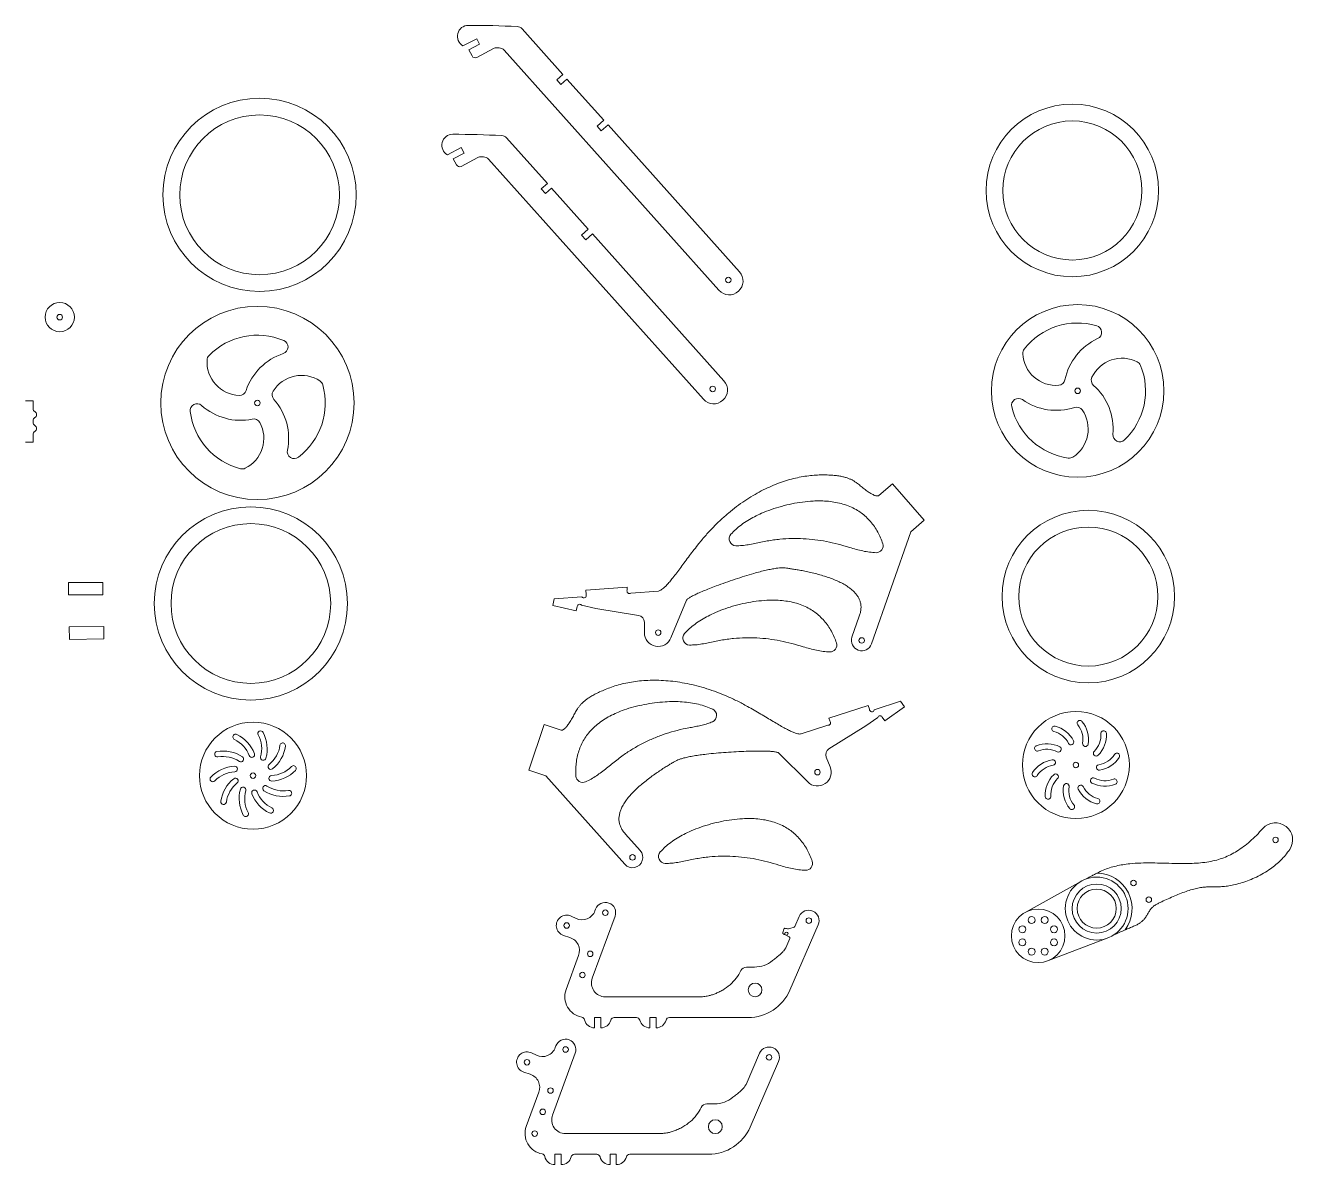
# Model space of a CAD drawing. Header units: millimetres. Extents: x -1695 to 2003, y -862 to 1060.
# Drawn here: x 167 to 2003, y -719 to 932 of the extents above; entities that cross this region are included whole.
import ezdxf

# ---------------------------------------------------------------- set-up
doc = ezdxf.new("R2010")
doc.units = ezdxf.units.MM

msp = doc.modelspace()

# ---------------------------------------------------------------- linework, layer by layer
at = {"color": 7, "linetype": 'Continuous', "lineweight": 15}
for p, q in [((946.043, 860.328), (886.839, 926.462)), ((821.165, 912.306), (801.263, 901.763)), ((809.761, 896.08), (825.378, 904.352)), ((825.378, 904.352), (821.165, 912.306)), ((809.761, 896.08), (814.442, 887.243)), ((821.201, 885.165), (845.289, 897.925)), ((860.734, 895.652), (1172.109, 547.834)), ((946.043, 860.328), (937.27, 852.691)), ((937.27, 852.691), (943.179, 845.903)), ((943.179, 845.903), (951.947, 853.733)), ((1005.412, 794.011), (951.947, 853.733)), ((1005.412, 794.011), (995.702, 785.559)), ((995.702, 785.559), (1001.611, 778.77)), ((1001.611, 778.77), (1011.415, 787.305)), ((1201.911, 574.514), (1011.415, 787.305)), ((798.613, 754.441), (778.711, 743.898)), ((802.826, 746.488), (798.613, 754.441)), ((923.491, 702.463), (864.287, 768.597)), ((787.209, 738.215), (802.826, 746.488)), ((787.209, 738.215), (791.89, 729.378)), ((798.649, 727.3), (822.737, 740.061)), ((838.181, 737.787), (1149.557, 389.969)), ((914.718, 694.827), (923.491, 702.463)), ((920.627, 688.038), (914.718, 694.827)), ((929.395, 695.868), (920.627, 688.038)), ((982.86, 636.146), (929.395, 695.868)), ((973.15, 627.694), (982.86, 636.146)), ((979.059, 620.906), (973.15, 627.694)), ((988.863, 629.44), (979.059, 620.906)), ((1179.359, 416.649), (988.863, 629.44)), ((178.523, 387.598), (167.184, 387.598)), ((178.523, 376.258), (178.523, 387.598)), ((178.523, 356.258), (178.523, 358.938)), ((178.523, 327.598), (178.523, 338.938)), ((167.184, 327.598), (178.523, 327.598)), ((1423.475, 267.441), (1403.926, 250.426)), ((1469.432, 214.64), (1423.475, 267.441)), ((1449.883, 197.625), (1469.432, 214.64)), ((1393.151, 35.494), (1449.883, 197.625)), ((229.615, 106.548), (229.615, 124.548)), ((279.615, 124.548), (229.615, 124.548)), ((279.615, 106.548), (279.615, 124.548)), ((1038.928, 117.612), (979.1, 113.08)), ((979.1, 113.08), (979.553, 107.095)), ((1039.241, 113.487), (1038.928, 117.612)), ((1084.48, 112.038), (1044.357, 108.998)), ((279.615, 106.548), (229.615, 106.548)), ((933.507, 100.6), (931.295, 90.848)), ((973.481, 103.629), (933.507, 100.6)), ((1102.64, 44.222), (1125.095, 98.725)), ((931.295, 90.848), (965.428, 83.106)), ((965.428, 83.106), (966.869, 89.459)), ((973.031, 91.635), (993.676, 86.952)), ((993.676, 86.952), (1055.767, 76.764)), ((1375.37, 75.512), (1364.835, 45.403)), ((280.772, 60.602), (230.776, 59.976)), ((231.001, 41.977), (230.776, 59.976)), ((280.997, 42.604), (280.772, 60.602)), ((1064.148, 66.896), (1064.148, 51.84)), ((231.001, 41.977), (280.997, 42.604)), ((1331.403, -72.327), (1388.404, -53.596)), ((1388.404, -53.596), (1390.278, -59.298)), ((1397.215, -60.175), (1435.3, -47.66)), ((1435.3, -47.66), (1441.079, -55.821)), ((1332.695, -76.258), (1331.403, -72.327)), ((1402.225, -71.081), (1384.948, -83.315)), ((1412.515, -76.047), (1408.751, -70.731)), ((1441.079, -55.821), (1412.515, -76.047)), ((896.568, -147.603), (918.795, -81.226)), ((918.795, -81.226), (943.37, -89.455)), ((1291.461, -94.925), (1329.688, -82.364)), ((1384.948, -83.315), (1331.496, -116.509)), ((1300.663, -164.525), (1259.043, -122.779)), ((1327.534, -128.835), (1333.301, -142.743)), ((921.143, -155.833), (896.568, -147.603)), ((1035.653, -283.866), (921.143, -155.833)), ((1036.749, -240.09), (1058.014, -263.867)), ((1615.88, -353.548), (1693.071, -310.88)), ((965.097, -362.35), (958.007, -358.954)), ((988.575, -449.003), (1021.525, -359.22)), ((993.362, -348.884), (992.511, -351.203)), ((1288.53, -359.469), (1282.287, -373.844)), ((1265.989, -378.082), (1264.734, -382.768)), ((1281.016, -374.966), (1274.63, -376.842)), ((1274.81, -466.368), (1316.047, -371.419)), ((946.757, -386.838), (956.297, -390.002)), ((1267.463, -385.76), (1273.698, -388.855)), ((1274.643, -391.443), (1268.838, -404.809)), ((1734.566, -390.985), (1649.516, -423.353)), ((968.776, -415.876), (950.559, -465.511)), ((1223.52, -432.812), (1212.091, -432.812)), ((1143.701, -475.894), (1007.35, -475.894)), ((991.934, -520.894), (991.934, -505.894)), ((991.934, -505.894), (1000.934, -505.894)), ((1000.934, -505.894), (1000.934, -520.894)), ((1020.299, -505.894), (1052.569, -505.894)), ((1071.934, -520.894), (1071.934, -505.894)), ((1071.934, -505.894), (1080.934, -505.894)), ((1080.934, -505.894), (1080.934, -520.894)), ((1100.299, -505.894), (1214.55, -505.894)), ((935.834, -547.036), (934.983, -549.355)), ((907.569, -560.502), (900.479, -557.107)), ((931.046, -647.156), (963.997, -557.373)), ((1231.002, -557.621), (1211.31, -602.962)), ((889.229, -584.99), (898.769, -588.155)), ((1217.282, -664.52), (1258.519, -569.572)), ((911.247, -614.028), (893.031, -663.663)), ((1154.563, -630.964), (1165.992, -630.964)), ((1086.173, -674.046), (949.822, -674.046)), ((934.406, -704.046), (934.406, -719.046)), ((934.406, -704.046), (943.406, -704.046)), ((943.406, -719.046), (943.406, -704.046)), ((962.771, -704.046), (995.041, -704.046)), ((1014.406, -704.046), (1014.406, -719.046)), ((1014.406, -704.046), (1023.406, -704.046)), ((1023.406, -719.046), (1023.406, -704.046)), ((1042.771, -704.046), (1157.022, -704.046))]:
    msp.add_line(p, q, dxfattribs=at)
for centre, radius in [((506.533, 686.04), 140), ((1684.118, 692.351), 125), ((506.533, 686.04), 115.688), ((1684.118, 692.351), 100.73), ((1185.656, 562.687), 4), ((217.016, 508.882), 21.168), ((503.376, 384.49), 140), ((1691.825, 402.056), 125), ((217.016, 508.882), 4), ((1163.103, 404.822), 4), ((1691.825, 402.056), 4), ((503.376, 384.49), 4), ((493.903, 93.991), 140), ((1707.239, 104.055), 125), ((493.903, 93.991), 115.688), ((1707.239, 104.055), 100.73), ((1084.148, 51.84), 4), ((1378.993, 40.449), 4), ((1689.256, -139.998), 77.5), ((497.06, -155.459), 77.5), ((1314.826, -150.404), 4), ((1689.256, -139.998), 4), ((497.06, -155.459), 4), ((1978.575, -248.552), 4), ((1046.833, -273.867), 4), ((1719.416, -348.033), 45.545), ((1772.744, -311.038), 4), ((1719.416, -348.033), 35.555), ((1719.416, -348.033), 28.272), ((1634.652, -387.509), 38.804), ((1794.968, -335.141), 4), ((1007.444, -354.052), 4), ((1302.289, -365.444), 4), ((1625.155, -364.607), 5), ((1644.131, -364.599), 5), ((951.5, -372.54), 4), ((1269.88, -384.362), 2.292), ((1611.743, -378.03), 5), ((1657.554, -378.012), 5), ((1611.75, -397.006), 5), ((1657.562, -396.988), 5), ((985.609, -413.548), 4), ((1625.173, -410.418), 5), ((1644.149, -410.411), 5), ((974.313, -444.325), 4), ((1224.386, -465.883), 10), ((949.916, -552.205), 4), ((893.972, -570.693), 4), ((1244.761, -563.596), 4), ((928.08, -611.7), 4), ((916.785, -642.477), 4), ((1166.858, -664.036), 10), ((905.205, -674.029), 4)]:
    msp.add_circle(centre, radius, dxfattribs=at)
for centre, radius, start, end in [((809.071, 915.669), 15.948, 90, 240.68703), ((809.071, -433.823), 1365.44, 87.026273, 90), ((879.388, 919.791), 10, 41.83569, 87.026273), ((818.86, 889.583), 5, 207.911499, 297.911499), ((849.97, 889.089), 10, 88.229191, 117.911499), ((809.071, -433.823), 1333.544, 88.085717, 88.229191), ((853.283, 888.982), 10, 41.83569, 88.085717), ((786.519, 757.804), 15.948, 90, 240.68703), ((786.519, -591.688), 1365.44, 87.026273, 90), ((856.836, 761.927), 10, 41.83569, 87.026273), ((827.418, 731.224), 10, 88.229191, 117.911499), ((786.519, -591.688), 1333.544, 88.085717, 88.229191), ((830.731, 731.117), 10, 41.83569, 88.085717), ((796.308, 731.719), 5, 207.911499, 297.911499), ((1187.01, 561.174), 20, 221.83569, 41.83569), ((1691.825, 402.056), 98.316, 73.709375, 142.047893), ((1716.598, 486.826), 10, 294.811692, 73.709375), ((503.376, 384.49), 98.139, 67.114419, 135.55764), ((1756.283, 400.987), 84.569, 114.811692, 168.307331), ((537.804, 465.629), 10, 287.719131, 68.051549), ((1622.186, 456.371), 10, 142.047893, 183.049825), ((478.752, 443.818), 48.391, 176.454869, 268.108515), ((440.435, 446.191), 10, 135.452937, 176.454869), ((567.284, 375.773), 84.569, 108.216736, 161.584853), ((1660.522, 458.413), 48.391, 183.049825, 274.713305), ((1756.283, 400.987), 48.391, 63.049825, 154.713305), ((1773.682, 435.208), 10, 22.047893, 63.049825), ((567.284, 376.025), 48.391, 56.454869, 148.108515), ((1691.825, 402.056), 98.316, 313.709375, 22.047893), ((503.594, 384.364), 98.139, 307.114419, 15.55764), ((588.499, 408.022), 10, 15.452937, 56.454869), ((1164.458, 403.309), 20, 221.83569, 41.83569), ((1663.677, 420.152), 10, 274.713305, 348.307331), ((1721.571, 417.385), 10, 154.713305, 228.307331), ((1658.67, 346.769), 84.569, 354.811692, 48.307331), ((477.494, 405.448), 10, 268.059, 342.787579), ((534.684, 396.3), 10, 148.059, 222.787579), ((464.09, 333.376), 84.569, 348.216736, 41.584853), ((1606.025, 381.126), 10, 54.811692, 193.709375), ((1660.522, 458.413), 84.569, 234.811692, 288.307331), ((183.523, 376.258), 5, 180, 240), ((178.523, 367.598), 5, 300, 60), ((415.893, 373.484), 10, 47.719131, 188.051549), ((503.376, 384.238), 98.139, 187.114419, 255.55764), ((478.97, 443.943), 84.569, 228.216736, 281.584853), ((1691.825, 402.056), 98.316, 193.709375, 262.047893), ((1658.67, 346.769), 48.391, 303.049825, 34.713305), ((1690.227, 368.631), 10, 34.713305, 108.307331), ((183.523, 358.938), 5, 120, 180), ((183.523, 356.258), 5, 180, 240), ((178.523, 347.598), 5, 300, 60), ((464.308, 333.25), 48.391, 296.454869, 28.108515), ((498.167, 351.346), 10, 28.059, 102.787579), ((183.523, 338.938), 5, 120, 180), ((1752.851, 338.217), 10, 174.811692, 313.709375), ((556.648, 313.979), 10, 167.719131, 308.051549), ((1679.607, 314.59), 10, 262.047893, 303.049825), ((481.411, 298.88), 10, 255.452937, 296.454869), ((1196.88, 187.58), 10, 138.348901, 268.554739), ((1399.981, 177.611), 10, 268.845105, 17.715626), ((1042.338, 111.857), 3.5, 152.242989, 305.234684), ((970.367, 89.364), 3.5, 40.453084, 178.45232), ((976.432, 105.51), 3.5, 212.525887, 26.920829), ((1054.148, 66.896), 10, 0, 80.682234), ((1084.148, 51.84), 20, 180, 337.60881), ((1129.764, 43.76), 10, 138.348901, 268.554739), ((1332.865, 33.791), 10, 268.845105, 17.715626), ((1378.993, 40.449), 15, 160.714232, 340.714232), ((1158.697, -68.199), 10, 293.967934, 64.173773), ((1393.768, -59.567), 3.5, 175.601845, 349.996787), ((1405.555, -72.158), 3.5, 24.070353, 162.069589), ((508.061, -94.638), 4, 27.874808, 207.874808), ((1330.458, -78.95), 3.5, 257.287989, 50.279685), ((1658.323, -87.583), 4, 75.728615, 255.728616), ((1649.247, -123.263), 32.816, 26.358351, 75.728614), ((1649.247, -123.263), 40.816, 26.358352, 75.728614), ((1695.039, -79.412), 4, 39.728615, 219.728616), ((1666.725, -102.943), 32.816, 350.358351, 39.728614), ((1666.725, -102.943), 40.816, 350.358352, 39.728614), ((1729.546, -94.382), 4, 3.728615, 183.728616), ((471.91, -99.37), 4, 63.874808, 243.874808), ((450.931, -142.144), 43.642, 21.048028, 63.874808), ((450.931, -142.144), 51.642, 21.048028, 63.874808), ((465.947, -116.913), 43.642, 345.048028, 27.874808), ((465.947, -116.913), 51.642, 345.048028, 27.874808), ((540.089, -112.06), 4, 351.874808, 171.874808), ((1647.052, -149.976), 40.816, 62.358352, 111.728614), ((1682.235, -106.917), 4, 206.358377, 26.358332), ((1703.021, -109.109), 4, 170.358377, 350.358332), ((1692.809, -96.776), 32.816, 314.358351, 3.728614), ((1692.809, -96.776), 40.816, 314.358352, 3.728614), ((445.444, -124.447), 4, 99.874808, 279.874808), ((453.614, -171.382), 51.642, 57.048028, 99.874808), ((453.614, -171.382), 43.642, 57.048028, 99.874808), ((479.528, -131.405), 4, 237.048028, 57.048028), ((495.394, -125.034), 4, 201.048028, 21.048028), ((511.976, -129.205), 4, 165.048028, 345.048028), ((492.925, -105.326), 43.642, 309.048028, 351.874808), ((492.925, -105.326), 51.642, 309.048028, 351.874808), ((1336.771, -125.005), 10, 121.84044, 202.522674), ((1633.422, -115.776), 4, 111.728615, 291.728616), ((1647.052, -149.976), 32.816, 62.358351, 111.728614), ((1664.132, -117.362), 4, 242.358377, 62.358332), ((1718.548, -123.099), 4, 134.358377, 314.358332), ((1717.535, -107.119), 32.816, 278.358351, 327.728614), ((1748.664, -126.776), 4, 327.728615, 147.728616), ((472.97, -193.46), 51.642, 93.048028, 135.874808), ((470.437, -145.886), 4, 273.048028, 93.048028), ((522.938, -142.326), 4, 129.048028, 309.048028), ((521.562, -111.81), 43.642, 273.048028, 315.874808), ((555.76, -144.98), 4, 315.874808, 135.874808), ((1314.826, -150.404), 20, 224.913863, 22.522674), ((1660.977, -172.877), 40.816, 98.358352, 147.728614), ((1660.977, -172.877), 32.816, 98.358351, 147.728614), ((1655.625, -136.452), 4, 278.358377, 98.358332), ((1722.887, -143.544), 4, 98.358377, 278.358332), ((1717.535, -107.119), 40.816, 278.358352, 327.728614), ((438.772, -160.291), 4, 135.874808, 315.874808), ((472.97, -193.46), 43.642, 93.048028, 135.874808), ((501.606, -199.944), 51.642, 129.048028, 171.874808), ((471.594, -162.945), 4, 309.048028, 129.048028), ((524.095, -159.384), 4, 93.048028, 273.048028), ((521.562, -111.81), 51.642, 273.048028, 315.874808), ((974.906, -155.205), 10, 184.807048, 293.677568), ((1629.848, -153.22), 4, 147.728615, 327.728616), ((1685.703, -183.22), 40.816, 134.358352, 183.728614), ((1685.703, -183.22), 32.816, 134.358351, 183.728614), ((1659.964, -156.897), 4, 314.358377, 134.358332), ((1714.38, -162.634), 4, 62.358377, 242.358332), ((1731.46, -130.02), 32.816, 242.358351, 291.728614), ((1745.09, -164.22), 4, 291.728615, 111.728616), ((501.606, -199.944), 43.642, 129.048028, 171.874808), ((528.585, -188.357), 51.642, 165.048028, 207.874808), ((482.556, -176.065), 4, 345.048028, 165.048028), ((528.585, -188.357), 43.642, 165.048028, 207.874808), ((499.138, -180.237), 4, 21.048028, 201.048028), ((543.601, -163.126), 51.642, 201.048028, 243.874808), ((497.06, -155.459), 21.168, 270.979141, 278.604764), ((543.601, -163.126), 43.642, 201.048028, 243.874808), ((515.004, -173.865), 4, 57.048028, 237.048028), ((540.918, -133.888), 51.642, 237.048028, 279.874808), ((540.918, -133.888), 43.642, 237.048028, 279.874808), ((549.088, -180.824), 4, 279.874808, 99.874808), ((1711.787, -177.053), 40.816, 170.358352, 219.728614), ((1675.491, -170.887), 4, 350.358377, 170.358332), ((1711.787, -177.053), 32.816, 170.358351, 219.728614), ((1696.276, -173.079), 4, 26.358377, 206.358332), ((1729.265, -156.733), 40.816, 206.358352, 255.728614), ((1729.265, -156.733), 32.816, 206.358351, 255.728614), ((1731.46, -130.02), 40.816, 242.358352, 291.728614), ((454.443, -193.21), 4, 171.874808, 351.874808), ((1648.966, -185.614), 4, 183.728615, 3.728616), ((1683.473, -200.584), 4, 219.728615, 39.728616), ((1720.189, -192.413), 4, 255.728615, 75.728616), ((486.471, -210.632), 4, 207.874808, 27.874808), ((522.622, -205.901), 4, 243.874808, 63.874808), ((1978.575, -248.552), 24.75, 325.853027, 138.142987), ((1046.833, -273.867), 15, 221.808441, 41.808441), ((1094.608, -272.645), 10, 138.348901, 268.554739), ((1297.708, -282.614), 10, 268.845105, 17.715626), ((1719.416, -348.033), 51.283, 323.102837, 89.60488), ((1007.444, -354.052), 15, 339.846498, 159.846498), ((951.5, -372.54), 15.064, 64.409028, 251.648037), ((973.736, -344.312), 20, 244.409028, 339.846498), ((1302.289, -365.444), 15, 336.52417, 156.52417), ((1266.665, -383.285), 2, 165, 252.301091), ((1267.921, -378.6), 2, 71.084612, 165), ((1263.017, -394.717), 10, 63.601944, 72.301091), ((1271.811, -367.248), 10, 251.084612, 286.372306), ((1280.453, -373.047), 2, 286.372306, 336.52417), ((950, -408.985), 20, 339.846498, 71.648037), ((1272.809, -390.646), 2, 336.52417, 63.601944), ((1150.807, -412.828), 58.792, 322.099104, 334.68823), ((1212.091, -441.812), 9, 90, 154.68823), ((1223.52, -391.562), 41.25, 270, 309.621057), ((1007.35, -455.894), 20, 159.846498, 270), ((1143.701, -407.295), 67.799, 299.929161, 322.099104), ((978.755, -475.859), 30.035, 159.846498, 259.597617), ((1214.55, -440.196), 65.698, 270, 336.52417), ((972.43, -510.318), 5, 12.780004, 79.597617), ((991.934, -505.894), 15, 192.780004, 270), ((1000.934, -505.894), 15, 270, 345.522488), ((1020.299, -510.894), 5, 90, 165.522488), ((1052.569, -510.894), 5, 14.477512, 90), ((1071.934, -505.894), 15, 194.477512, 270), ((1080.934, -505.894), 15, 270, 345.522488), ((1100.299, -510.894), 5, 90, 165.522488), ((916.208, -542.464), 20, 244.409028, 339.846498), ((949.916, -552.205), 15, 339.846498, 159.846498), ((1244.761, -563.596), 15, 336.52417, 156.52417), ((893.972, -570.693), 15.064, 64.409028, 251.648037), ((892.472, -607.138), 20, 339.846498, 71.648037), ((1165.992, -589.714), 41.25, 270, 309.621057), ((1093.279, -610.98), 58.792, 322.099104, 334.68823), ((1154.563, -639.964), 9, 90, 154.68823), ((949.822, -654.046), 20, 159.846498, 270), ((1086.172, -605.447), 67.799, 299.929161, 322.099104), ((921.227, -674.011), 30.035, 159.846498, 259.597617), ((1157.022, -638.349), 65.698, 270, 336.52417), ((914.901, -708.47), 5, 12.780004, 79.597617), ((934.406, -704.046), 15, 192.780004, 270), ((943.406, -704.046), 15, 270, 345.522488), ((962.771, -709.046), 5, 90, 165.522488), ((995.041, -709.046), 5, 14.477512, 90), ((1014.406, -704.046), 15, 194.477512, 270), ((1023.406, -704.046), 15, 270, 345.522488), ((1042.771, -709.046), 5, 90, 165.522488)]:
    msp.add_arc(centre, radius, start, end, dxfattribs=at)
for points, knots in [([(1403.926, 250.426), (1403.543, 250.204), (1402.725, 249.73), (1401.154, 249.701), (1399.411, 250.009), (1396.653, 250.945), (1392.943, 252.835), (1387.893, 256.041), (1382.505, 260.033), (1377.033, 264.578), (1372.427, 268.256), (1368.377, 271.003), (1364.843, 273.031), (1360.889, 274.866), (1356.399, 276.48), (1351.259, 277.845), (1345.354, 278.939), (1338.568, 279.737), (1330.791, 280.212), (1322.002, 280.35), (1312.308, 280.044), (1301.935, 279.139), (1291.106, 277.471), (1279.956, 275.02), (1268.548, 271.771), (1256.935, 267.704), (1245.152, 262.796), (1233.251, 257.024), (1221.283, 250.366), (1209.314, 242.811), (1197.395, 234.339), (1185.652, 224.991), (1174.13, 214.765), (1162.871, 203.66), (1151.883, 191.622), (1142.497, 180.225), (1134.495, 169.972), (1127.855, 161.201), (1121.475, 152.631), (1115.391, 144.436), (1109.641, 136.791), (1104.444, 130.103), (1099.805, 124.457), (1095.739, 119.911), (1092.237, 116.453), (1089.267, 114.101), (1086.859, 112.578), (1085.213, 112.204), (1084.48, 112.038)], [0, 0, 0, 0, 0.00332898, 0.0071226, 0.01162733, 0.01687606, 0.02927096, 0.04333529, 0.0625365, 0.08043828, 0.09767882, 0.10752482, 0.11778862, 0.12876383, 0.14077912, 0.15418469, 0.16934123, 0.18660927, 0.20634471, 0.22883032, 0.25372849, 0.28039395, 0.30830829, 0.33735883, 0.36754105, 0.398852, 0.43129196, 0.46498492, 0.49982953, 0.53584156, 0.57304405, 0.61146781, 0.65043289, 0.69065981, 0.73220094, 0.77486497, 0.80340129, 0.83154456, 0.85888595, 0.88500984, 0.90950199, 0.93195156, 0.94970087, 0.96530503, 0.97854298, 0.98718855, 0.9942868, 1, 1, 1, 1]), ([(1409.506, 180.654), (1408.488, 183.538), (1406.442, 189.334), (1402.279, 197.601), (1397.38, 205.47), (1391.73, 212.779), (1385.418, 219.404), (1378.485, 225.211), (1370.575, 230.38), (1361.664, 234.776), (1351.759, 238.268), (1341.395, 240.718), (1330.657, 242.2), (1319.631, 242.793), (1307.082, 242.541), (1293.092, 241.187), (1277.83, 238.542), (1262.757, 234.916), (1248.085, 230.366), (1235.007, 225.267), (1223.581, 219.846), (1213.776, 214.334), (1204.743, 208.247), (1196.503, 201.665), (1191.745, 196.676), (1189.408, 194.226)], [0, 0, 0, 0, 0.03528269, 0.07089888, 0.10660591, 0.14216538, 0.17736561, 0.21205551, 0.24632841, 0.28623002, 0.32646732, 0.36732984, 0.40897655, 0.45144644, 0.4946867, 0.55377263, 0.61353915, 0.67337603, 0.73264409, 0.79075822, 0.83527839, 0.87856795, 0.9204809, 0.96094787, 1, 1, 1, 1]), ([(1196.628, 177.583), (1199.609, 177.629), (1205.633, 177.722), (1214.668, 179.076), (1223.759, 180.857), (1232.896, 182.848), (1242.085, 184.649), (1251.308, 186.068), (1263.08, 187.424), (1277.435, 188.278), (1294.355, 188.063), (1311.231, 186.619), (1328.038, 183.956), (1344.713, 180.032), (1358.9, 175.755), (1370.845, 172.336), (1380.493, 169.968), (1390.122, 168.162), (1396.578, 167.795), (1399.779, 167.613)], [0, 0, 0, 0, 0.043328238, 0.087572743, 0.132637458, 0.178142266, 0.223619194, 0.268848595, 0.313865734, 0.395996936, 0.477886552, 0.559849322, 0.642202467, 0.72525782, 0.808854726, 0.857768025, 0.906007379, 0.953391979, 1, 1, 1, 1]), ([(1125.095, 98.725), (1125.374, 99.123), (1126.053, 100.092), (1127.574, 101.221), (1129.395, 102.451), (1132.213, 104.098), (1136.341, 106.237), (1142.393, 109.065), (1149.834, 112.268), (1158.582, 115.797), (1169.219, 119.869), (1181.56, 124.353), (1195.345, 129.094), (1209.085, 133.54), (1221.22, 137.179), (1231.57, 140.016), (1240.037, 142.116), (1247.8, 143.785), (1254.329, 144.902), (1259.641, 145.511), (1263.924, 145.696), (1267.999, 145.48), (1272.391, 144.924), (1277.589, 144.146), (1283.817, 143.159), (1290.986, 141.897), (1298.902, 140.342), (1307.359, 138.463), (1316.154, 136.237), (1324.734, 133.738), (1332.927, 130.987), (1340.585, 128.019), (1347.911, 124.701), (1354.768, 121.013), (1361.019, 116.933), (1366.105, 112.782), (1370.067, 108.68), (1373.048, 104.752), (1375.402, 100.549), (1377.061, 96.063), (1377.957, 91.287), (1378.011, 86.231), (1377.217, 80.875), (1376.004, 77.352), (1375.37, 75.512)], [0, 0, 0, 0, 0.00487778, 0.01186828, 0.01885403, 0.02709924, 0.04473528, 0.06572756, 0.0944382, 0.12641676, 0.16082865, 0.20928272, 0.2588018, 0.3078066, 0.35489573, 0.38653166, 0.41600821, 0.44284459, 0.46657745, 0.48276912, 0.49673028, 0.50974934, 0.52385256, 0.54135651, 0.56274684, 0.58743118, 0.61475709, 0.64407981, 0.67477102, 0.70621797, 0.73417268, 0.76188124, 0.78899684, 0.81521828, 0.84031531, 0.86416117, 0.88123719, 0.89770891, 0.91374937, 0.92963151, 0.94572705, 0.96248834, 0.98041213, 1, 1, 1, 1]), ([(1342.39, 36.834), (1341.372, 39.718), (1339.326, 45.513), (1335.163, 53.781), (1330.264, 61.65), (1324.614, 68.959), (1318.302, 75.584), (1311.369, 81.39), (1303.459, 86.56), (1294.548, 90.956), (1284.643, 94.448), (1274.279, 96.897), (1263.541, 98.38), (1252.515, 98.973), (1239.966, 98.721), (1225.976, 97.367), (1210.714, 94.722), (1195.641, 91.095), (1180.969, 86.545), (1167.891, 81.447), (1156.465, 76.025), (1146.659, 70.514), (1137.626, 64.426), (1129.387, 57.845), (1124.629, 52.856), (1122.292, 50.406)], [0, 0, 0, 0, 0.03528269, 0.07089865, 0.10660587, 0.14216515, 0.17736571, 0.2120563, 0.24632831, 0.28623083, 0.3264671, 0.3673305, 0.40897636, 0.45144623, 0.49468647, 0.55377241, 0.61353884, 0.67337665, 0.73264383, 0.79075794, 0.8352781, 0.87856834, 0.9204814, 0.96094836, 1, 1, 1, 1]), ([(1129.512, 33.763), (1132.493, 33.809), (1138.517, 33.902), (1147.552, 35.256), (1156.643, 37.036), (1165.78, 39.028), (1174.968, 40.829), (1184.191, 42.248), (1195.964, 43.604), (1210.319, 44.458), (1227.239, 44.243), (1244.114, 42.799), (1260.922, 40.136), (1277.597, 36.212), (1291.784, 31.935), (1303.729, 28.515), (1313.377, 26.148), (1323.006, 24.342), (1329.462, 23.975), (1332.663, 23.793)], [0, 0, 0, 0, 0.043328239, 0.087572745, 0.13263746, 0.178141137, 0.223618066, 0.268848611, 0.31386575, 0.395996954, 0.477886575, 0.559849321, 0.642201325, 0.725257805, 0.808854713, 0.857766899, 0.906007378, 0.953391979, 1, 1, 1, 1]), ([(943.37, -89.455), (943.809, -89.513), (944.746, -89.638), (946.209, -89.063), (947.701, -88.111), (949.889, -86.19), (952.593, -83.023), (956.03, -78.127), (959.477, -72.376), (962.792, -66.081), (965.637, -60.919), (968.326, -56.831), (970.813, -53.604), (973.763, -50.394), (977.293, -47.184), (981.517, -43.953), (986.553, -40.681), (992.516, -37.345), (999.518, -33.927), (1007.584, -30.433), (1016.655, -27.002), (1026.583, -23.865), (1037.225, -21.257), (1048.464, -19.25), (1060.246, -17.882), (1072.532, -17.19), (1085.296, -17.211), (1098.501, -17.984), (1112.106, -19.549), (1126.056, -21.944), (1140.311, -25.204), (1154.739, -29.341), (1169.3, -34.373), (1183.953, -40.318), (1198.714, -47.229), (1211.75, -54.161), (1223.069, -60.568), (1232.562, -66.126), (1241.738, -71.599), (1250.497, -76.838), (1258.737, -81.697), (1266.099, -85.884), (1272.548, -89.323), (1278.045, -91.965), (1282.605, -93.817), (1286.248, -94.852), (1289.056, -95.337), (1290.72, -95.052), (1291.461, -94.925)], [0, 0, 0, 0, 0.003328958, 0.007122246, 0.011627396, 0.016876081, 0.029271001, 0.04333528, 0.062536826, 0.080438383, 0.097678557, 0.107524957, 0.117788603, 0.128763847, 0.140779161, 0.15418444, 0.16934121, 0.186609296, 0.206344786, 0.228830443, 0.25372852, 0.280393847, 0.30830844, 0.33735858, 0.367541205, 0.398852115, 0.431291906, 0.464985418, 0.499829961, 0.535841506, 0.573043719, 0.611468041, 0.650433343, 0.69065957, 0.732200846, 0.774865224, 0.803401277, 0.831544888, 0.858885859, 0.88500992, 0.909502455, 0.931951454, 0.949701096, 0.96530484, 0.978543126, 0.987188895, 0.994287332, 1, 1, 1, 1]), ([(1163.054, -59.198), (1159.762, -57.752), (1153.052, -54.806), (1142.241, -51.796), (1130.834, -49.635), (1118.895, -48.397), (1106.562, -48.001), (1093.186, -48.434), (1078.894, -49.819), (1063.857, -52.242), (1049.023, -55.612), (1035.762, -59.677), (1024.16, -64.217), (1014.201, -68.988), (1004.851, -74.471), (996.215, -80.703), (988.404, -87.723), (981.856, -95.197), (976.529, -103.002), (972.35, -111.021), (969.057, -119.559), (966.637, -128.475), (965.126, -137.62), (964.448, -146.852), (964.778, -152.989), (964.942, -156.043)], [0, 0, 0, 0, 0.04146083, 0.08451905, 0.12919819, 0.17540192, 0.22293922, 0.27155443, 0.32981756, 0.38859858, 0.44728882, 0.5053123, 0.54855272, 0.59102292, 0.63266887, 0.67353217, 0.71376919, 0.75367143, 0.78794344, 0.82263388, 0.85783466, 0.89339411, 0.92910117, 0.96471715, 1, 1, 1, 1]), ([(978.922, -164.363), (981.597, -163.081), (986.987, -160.496), (994.613, -155.626), (1002.058, -150.271), (1009.372, -144.537), (1016.654, -138.645), (1023.983, -132.775), (1033.525, -125.588), (1045.554, -117.551), (1060.303, -109.155), (1075.578, -101.872), (1091.353, -95.71), (1107.603, -90.665), (1121.323, -87.481), (1132.246, -85.463), (1140.173, -83.984), (1147.963, -82.285), (1155.558, -80.24), (1160.373, -78.299), (1162.76, -77.337)], [0, 0, 0, 0, 0.043121142, 0.086891898, 0.131405813, 0.176544739, 0.222071773, 0.267696687, 0.313151924, 0.395844837, 0.477978088, 0.559867954, 0.641829088, 0.724175257, 0.807208579, 0.846577313, 0.88577996, 0.924520686, 0.962596655, 1, 1, 1, 1]), ([(1259.043, -122.779), (1258.633, -122.519), (1257.634, -121.884), (1255.797, -121.424), (1253.644, -120.985), (1250.41, -120.543), (1245.777, -120.149), (1239.104, -119.855), (1231.003, -119.746), (1221.571, -119.837), (1210.185, -120.151), (1197.068, -120.735), (1182.519, -121.636), (1168.123, -122.792), (1155.52, -124.079), (1144.872, -125.423), (1136.247, -126.726), (1128.437, -128.158), (1121.978, -129.628), (1116.838, -131.1), (1112.81, -132.57), (1109.13, -134.33), (1105.285, -136.526), (1100.782, -139.236), (1095.407, -142.533), (1089.267, -146.445), (1082.552, -150.914), (1075.459, -155.889), (1068.188, -161.314), (1061.219, -166.909), (1054.705, -172.588), (1048.768, -178.263), (1043.272, -184.134), (1038.351, -190.168), (1034.139, -196.331), (1031.032, -202.114), (1028.942, -207.42), (1027.694, -212.191), (1027.128, -216.975), (1027.315, -221.754), (1028.316, -226.509), (1030.204, -231.2), (1032.988, -235.843), (1035.459, -238.633), (1036.749, -240.09)], [0, 0, 0, 0, 0.00487759, 0.01186865, 0.01885493, 0.02709981, 0.04473537, 0.06572732, 0.09443886, 0.12641668, 0.16082896, 0.20928338, 0.25880196, 0.30780656, 0.35489589, 0.38653189, 0.4160087, 0.44284435, 0.46657831, 0.48276971, 0.49673048, 0.50974991, 0.52385285, 0.54135672, 0.5627471, 0.58743172, 0.61475757, 0.64408051, 0.67477107, 0.70621758, 0.73417323, 0.76188161, 0.78899667, 0.81521856, 0.8403158, 0.86416097, 0.88123757, 0.89770905, 0.91374949, 0.92963176, 0.94572735, 0.96248858, 0.98041233, 1, 1, 1, 1]), ([(1307.234, -279.571), (1306.216, -276.687), (1304.17, -270.891), (1300.006, -262.624), (1295.108, -254.755), (1289.458, -247.446), (1283.145, -240.821), (1276.213, -235.014), (1268.303, -229.845), (1259.392, -225.449), (1249.487, -221.956), (1239.123, -219.507), (1228.385, -218.024), (1217.359, -217.432), (1204.81, -217.684), (1190.82, -219.038), (1175.558, -221.683), (1160.485, -225.309), (1145.813, -229.859), (1132.735, -234.958), (1121.308, -240.379), (1111.503, -245.891), (1102.47, -251.978), (1094.231, -258.56), (1089.473, -263.549), (1087.136, -265.999)], [0, 0, 0, 0, 0.03528267, 0.07089903, 0.10660575, 0.14216502, 0.1773662, 0.21205607, 0.24632806, 0.28623056, 0.32646682, 0.36733026, 0.40897607, 0.45144592, 0.49468615, 0.55377298, 0.61353848, 0.67337627, 0.73264342, 0.79075751, 0.83527848, 0.8785679, 0.92048095, 0.96094789, 1, 1, 1, 1]), ([(1960.14, -232.036), (1957.043, -235.397), (1951.058, -241.892), (1941.682, -250.666), (1932.337, -258.29), (1922.901, -264.773), (1913.307, -270.165), (1903.477, -274.504), (1892.998, -277.951), (1881.772, -280.414), (1869.802, -281.948), (1857.487, -282.703), (1844.893, -282.878), (1831.001, -282.66), (1815.879, -282.192), (1799.609, -281.803), (1783.382, -281.914), (1769.278, -282.794), (1757.362, -284.348), (1747.592, -286.248), (1738.03, -288.876), (1728.669, -292.252), (1722.745, -295.247), (1719.77, -296.751)], [0, 0, 0, 0, 0.05307056, 0.10254974, 0.14899924, 0.19304016, 0.23534731, 0.27663753, 0.31764622, 0.36326476, 0.40990605, 0.45767331, 0.50649167, 0.5561619, 0.61903386, 0.68222326, 0.74517226, 0.80746505, 0.84620982, 0.88467098, 0.92296646, 0.96130625, 1, 1, 1, 1]), ([(1094.356, -282.642), (1097.337, -282.596), (1103.361, -282.503), (1112.396, -281.149), (1121.487, -279.368), (1130.624, -277.377), (1139.812, -275.575), (1149.035, -274.157), (1160.808, -272.801), (1175.163, -271.947), (1192.083, -272.162), (1208.958, -273.606), (1225.766, -276.269), (1242.441, -280.193), (1256.628, -284.47), (1268.573, -287.889), (1278.221, -290.257), (1287.85, -292.063), (1294.306, -292.43), (1297.507, -292.612)], [0, 0, 0, 0, 0.04332828, 0.08757283, 0.1326376, 0.17814133, 0.22361836, 0.26884891, 0.3138661, 0.39599625, 0.47788711, 0.55984998, 0.64220207, 0.72525865, 0.80885565, 0.85776789, 0.90600842, 0.95339308, 1, 1, 1, 1]), ([(1760.428, -378.822), (1762.659, -377.949), (1766.836, -376.315), (1772.686, -373.901), (1777.751, -371.507), (1782.144, -368.923), (1785.957, -365.93), (1789.28, -362.339), (1792.008, -358.173), (1794.488, -353.748), (1797.129, -349.465), (1800.387, -345.63), (1804.45, -342.695), (1808.909, -340.326), (1815.1, -337.404), (1822.93, -333.764), (1832.39, -329.637), (1841.801, -325.826), (1850.947, -322.497), (1859.612, -319.806), (1867.632, -317.891), (1875.012, -316.898), (1881.885, -316.572), (1888.587, -316.572), (1895.496, -316.551), (1902.983, -316.174), (1911.293, -315.111), (1920.47, -313.229), (1930.306, -310.506), (1940.554, -306.899), (1950.971, -302.382), (1961.386, -296.884), (1970.817, -290.831), (1979.17, -284.419), (1986.416, -277.826), (1993.194, -270.558), (1997.094, -265.162), (1999.058, -262.444)], [0, 0, 0, 0, 0.02610521, 0.04885957, 0.06893316, 0.08709223, 0.10426517, 0.12155508, 0.14012443, 0.1583639, 0.17684575, 0.19488344, 0.21275186, 0.23105808, 0.24985708, 0.28732985, 0.32512083, 0.36228938, 0.39791742, 0.43112236, 0.46108996, 0.48763152, 0.51211, 0.53599962, 0.56063943, 0.58736914, 0.61760775, 0.65181101, 0.68933886, 0.72870986, 0.7700726, 0.81292862, 0.8568738, 0.89198548, 0.92752664, 0.96350169, 1, 1, 1, 1]), ([(1719.77, -296.751), (1718.214, -297.535), (1715.034, -299.138), (1710.575, -301.557), (1706.21, -303.869), (1703.412, -305.25), (1701.97, -305.961)], [0, 0, 0, 0, 0.260778696, 0.533015722, 0.759280366, 1, 1, 1, 1]), ([(1744.896, -385.784), (1747.655, -384.616), (1752.881, -382.403), (1758.008, -379.97), (1760.428, -378.822)], [0, 0, 0, 0, 0.52792622, 1, 1, 1, 1]), ([(1268.838, -404.809), (1268.58, -405.287), (1267.754, -406.816), (1265.819, -409.351), (1262.885, -412.527), (1259.191, -415.942), (1254.78, -419.615), (1251.545, -422.045), (1249.826, -423.336)], [0, 0, 0, 0, 0.06090354, 0.19488774, 0.35611784, 0.54598998, 0.7588087, 1, 1, 1, 1]), ([(1177.527, -466.052), (1175.643, -467.093), (1172.06, -469.071), (1166.697, -471.435), (1161.683, -473.22), (1156.187, -474.681), (1150.222, -475.674), (1145.808, -475.823), (1143.701, -475.894)], [0, 0, 0, 0, 0.18107057, 0.34438062, 0.49266081, 0.62854836, 0.82267419, 1, 1, 1, 1]), ([(1192.297, -621.488), (1194.098, -620.134), (1197.476, -617.593), (1202.027, -613.788), (1205.9, -610.121), (1209.102, -606.667), (1210.633, -604.098), (1211.31, -602.962)], [0, 0, 0, 0, 0.25285911, 0.47437631, 0.66516446, 0.85186529, 1, 1, 1, 1]), ([(1086.173, -674.046), (1087.093, -674.017), (1089.185, -673.95), (1092.681, -673.644), (1096.871, -673.022), (1101.788, -671.926), (1107.382, -670.186), (1113.622, -667.668), (1117.793, -665.403), (1119.999, -664.205)], [0, 0, 0, 0, 0.07754204, 0.17640631, 0.29549535, 0.43419184, 0.60041625, 0.78860293, 1, 1, 1, 1])]:
    msp.add_open_spline(points, degree=3, knots=knots, dxfattribs=at)

doc.saveas('drawing.dxf')
